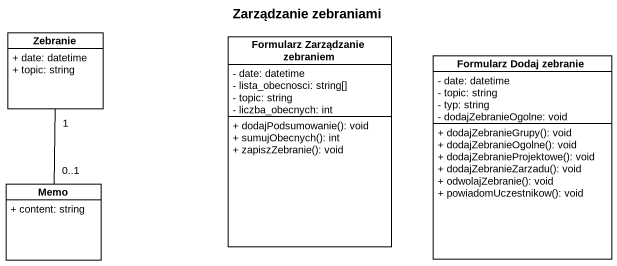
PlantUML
@startuml
title Zarządzanie zebraniami
hide circle
hide empty members
skinparam classAttributeIconSize 0
class Zebranie {
  + date: datetime
  + topic: string
}
class "Formularz Zarządzanie zebraniem" as Formularz_Zarządzanie {
  - date: datetime
  - lista_obecnosci: string[]
  - topic: string
  - liczba_obecnych: int
  + dodajPodsumowanie(): void
  + sumujObecnych(): int
  + zapiszZebranie(): void
}
class "Formularz Dodaj zebranie" as Formularz_Dodaj_zebranie {
  - date: datetime
  - topic: string
  - typ: string
  - dodajZebranieOgolne: void
  + dodajZebranieGrupy(): void
  + dodajZebranieOgolne(): void
  + dodajZebranieProjektowe(): void
  + dodajZebranieZarzadu(): void
  + odwolajZebranie(): void
  + powiadomUczestnikow(): void
}
class Memo {
  + content: string
}
Zebranie "1" -- "0..1" Memo
@enduml
